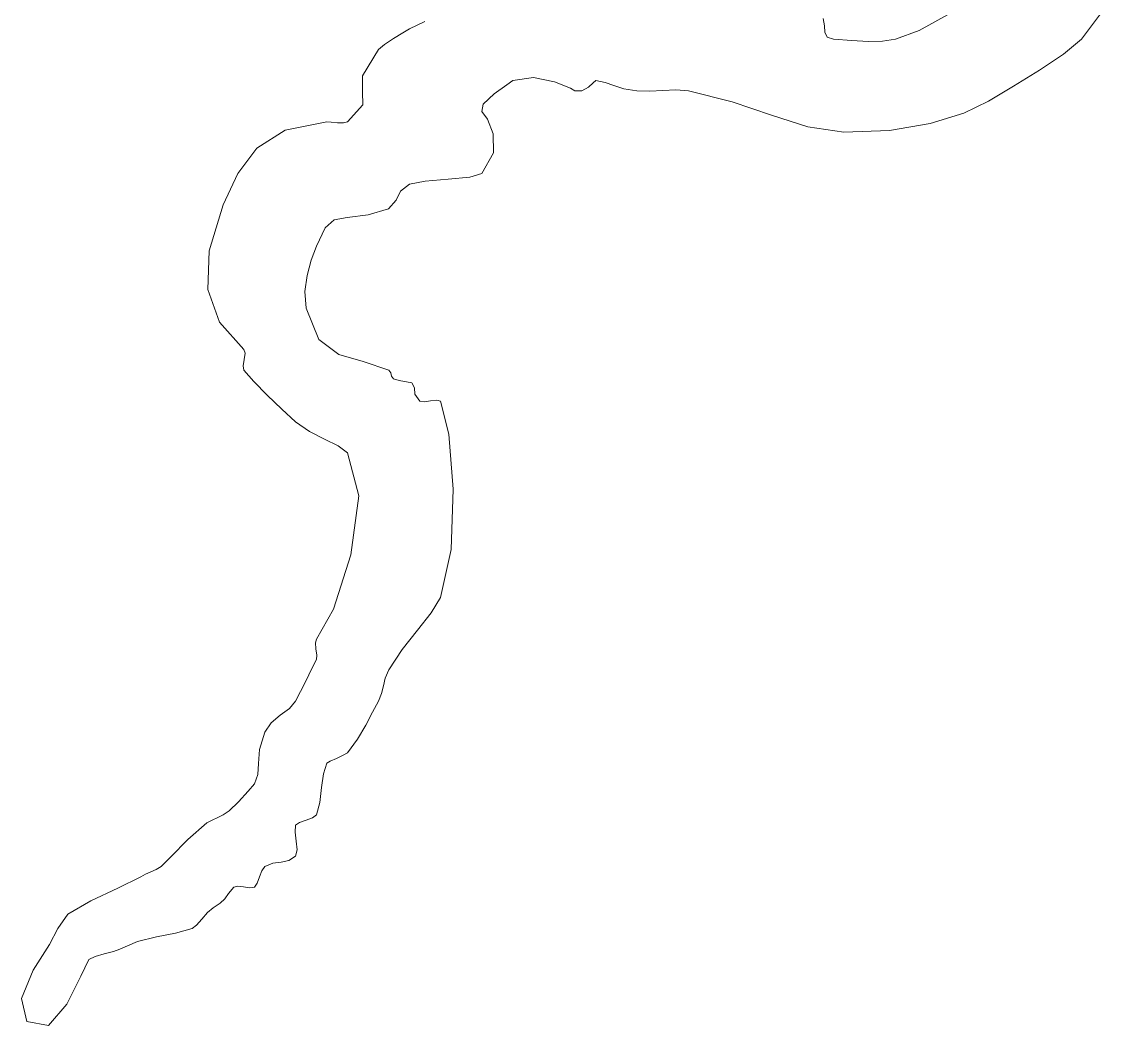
# Model space of a CAD drawing. Header units: inches. Extents: x 18 to 851, y -500 to 848.
# Drawn here: x 668.72 to 679.77, y 63.71 to 73.98 of the extents above; entities that cross this region are included whole.
import ezdxf

# ---------------------------------------------------------------- set-up
doc = ezdxf.new("R2010")
doc.units = ezdxf.units.IN
doc.header["$MEASUREMENT"] = 0
doc.layers.add('Layer 1', color=7, linetype='Continuous')

msp = doc.modelspace()

# ---------------------------------------------------------------- linework, layer by layer
at = {"layer": 'Layer 1', "lineweight": 0}
for points in [[(679.774, 74.077), (679.571, 73.804), (679.385, 73.65), (679.142, 73.488), (678.876, 73.324), (678.619, 73.168), (678.366, 73.047), (678.02, 72.941), (677.603, 72.87), (677.137, 72.851), (676.77, 72.907), (676.395, 73.026), (675.992, 73.164), (675.548, 73.274), (675.418, 73.284), (675.284, 73.279), (675.15, 73.271), (675.019, 73.274), (674.883, 73.297), (674.781, 73.33), (674.692, 73.361), (674.596, 73.38), (674.571, 73.358), (674.521, 73.313), (674.456, 73.275), (674.384, 73.274), (674.338, 73.301), (674.176, 73.367), (673.959, 73.413), (673.748, 73.38), (673.686, 73.338), (673.558, 73.244), (673.445, 73.139), (673.431, 73.062), (673.488, 72.986), (673.548, 72.835), (673.549, 72.639), (673.431, 72.427), (673.307, 72.392), (673.084, 72.369), (672.849, 72.35), (672.689, 72.321), (672.597, 72.247), (672.554, 72.156), (672.474, 72.068), (672.266, 72.004), (672.053, 71.979), (671.919, 71.954), (671.826, 71.873), (671.736, 71.686), (671.684, 71.54), (671.641, 71.385), (671.619, 71.221), (671.631, 71.051), (671.761, 70.729), (671.967, 70.576), (672.216, 70.502), (672.478, 70.415), (672.5, 70.389), (672.507, 70.355), (672.525, 70.325), (672.584, 70.31), (672.712, 70.284), (672.74, 70.234), (672.744, 70.169), (672.795, 70.098), (672.839, 70.092), (672.906, 70.101), (672.971, 70.107), (673.007, 70.098), (673.094, 69.761), (673.137, 69.195), (673.115, 68.579), (673.007, 68.086), (672.913, 67.932), (672.772, 67.752), (672.616, 67.554), (672.478, 67.345), (672.441, 67.261), (672.423, 67.182), (672.404, 67.104), (672.372, 67.027), (672.312, 66.914), (672.241, 66.779), (672.157, 66.637), (672.054, 66.498), (672.012, 66.473), (671.942, 66.44), (671.877, 66.411), (671.843, 66.392), (671.808, 66.283), (671.788, 66.141), (671.77, 65.99), (671.736, 65.862), (671.697, 65.83), (671.63, 65.806), (671.563, 65.783), (671.524, 65.757), (671.518, 65.686), (671.53, 65.594), (671.541, 65.504), (671.524, 65.439), (671.455, 65.394), (671.375, 65.379), (671.289, 65.368), (671.207, 65.333), (671.176, 65.289), (671.153, 65.226), (671.131, 65.162), (671.102, 65.121), (671.056, 65.115), (670.991, 65.124), (670.93, 65.132), (670.89, 65.121), (670.838, 65.055), (670.799, 65.003), (670.752, 64.957), (670.678, 64.909), (670.621, 64.862), (670.562, 64.795), (670.507, 64.733), (670.466, 64.698), (670.292, 64.649), (670.098, 64.613), (669.903, 64.566), (669.725, 64.486), (669.66, 64.463), (669.564, 64.439), (669.47, 64.412), (669.407, 64.38), (669.325, 64.211), (669.182, 63.924), (668.992, 63.706), (668.771, 63.745), (668.718, 63.98), (668.837, 64.27), (669.003, 64.535), (669.09, 64.698), (669.192, 64.845), (669.427, 64.982), (669.704, 65.111), (669.937, 65.228), (669.988, 65.255), (670.041, 65.278), (670.095, 65.302), (670.148, 65.333), (670.246, 65.431), (670.42, 65.608), (670.616, 65.781), (670.783, 65.862), (670.842, 65.903), (670.938, 65.996), (671.037, 66.103), (671.102, 66.18), (671.137, 66.275), (671.144, 66.389), (671.155, 66.53), (671.207, 66.71), (671.273, 66.804), (671.367, 66.881), (671.46, 66.951), (671.524, 67.027), (671.573, 67.125), (671.63, 67.238), (671.687, 67.352), (671.736, 67.451), (671.74, 67.497), (671.732, 67.562), (671.726, 67.624), (671.736, 67.662), (671.91, 67.968), (672.09, 68.525), (672.172, 69.127), (672.054, 69.568), (671.958, 69.641), (671.82, 69.709), (671.667, 69.787), (671.524, 69.886), (671.383, 70.016), (671.232, 70.159), (671.096, 70.299), (670.995, 70.415), (670.988, 70.46), (670.998, 70.524), (671.006, 70.588), (670.995, 70.627), (670.744, 70.908), (670.624, 71.24), (670.637, 71.637), (670.783, 72.109), (670.933, 72.428), (671.128, 72.688), (671.415, 72.872), (671.843, 72.957), (671.889, 72.954), (671.952, 72.948), (672.014, 72.947), (672.054, 72.957), (672.212, 73.133), (672.209, 73.264), (672.209, 73.427), (672.372, 73.697), (672.434, 73.749), (672.527, 73.812), (672.623, 73.87), (672.689, 73.909), (672.848, 73.984)], [(676.925, 74.016), (676.939, 73.939), (676.944, 73.874), (676.966, 73.826), (677.03, 73.804), (677.219, 73.789), (677.386, 73.781), (677.534, 73.785), (677.666, 73.804), (677.907, 73.894), (678.197, 74.052)]]:
    msp.add_lwpolyline(points, dxfattribs=at)

doc.saveas('drawing.dxf')
